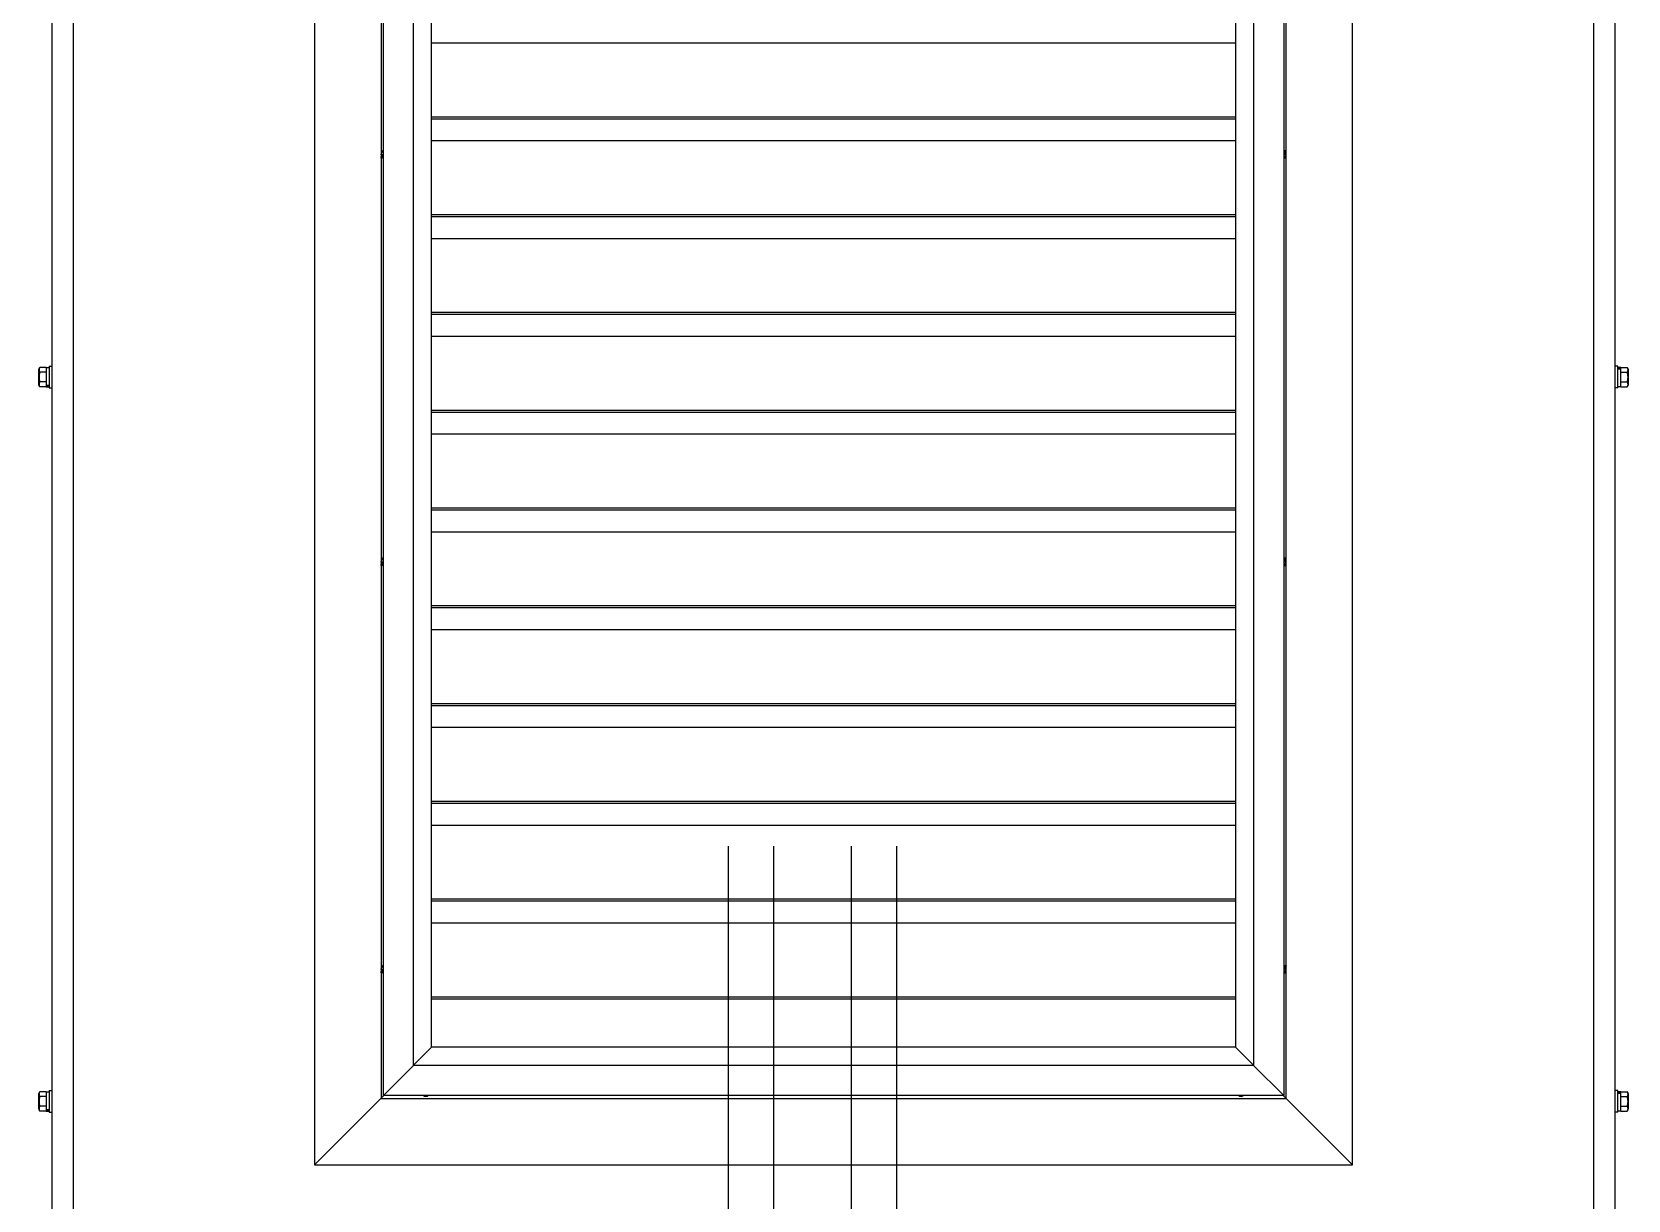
# Model space of a CAD drawing. Extents: x 61367 to 140945, y -1257 to 25588.
# Drawn here: x 93219 to 94101, y 14176 to 14821 of the extents above; entities that cross this region are included whole.
import ezdxf

# ---------------------------------------------------------------- set-up
doc = ezdxf.new("R2010")
doc.units = 0
doc.header["$MEASUREMENT"] = 0
doc.layers.get('0').update_dxf_attribs({"linetype": 'CONTINUOUS'})
for name, color, linetype in [('2401-00300-M6-16HWMC_0', 7, 'CONTINUOUS'), ('2401-00695-M4-16ST_0', 7, 'CONTINUOUS'), ('4212-62832_1_0', 7, 'CONTINUOUS'), ('4212-73755_1_0', 7, 'CONTINUOUS'), ('WATER-PROOF-INNER-DOWN_0', 7, 'CONTINUOUS'), ('WATER-PROOF-INNER-SIDE_0', 7, 'CONTINUOUS'), ('WATER-PROOF-INNER_0', 7, 'CONTINUOUS'), ('WATER-PROOF-OUTER-DOWN_0', 7, 'CONTINUOUS'), ('WATER-PROOF-OUTER-SIDE_0', 7, 'CONTINUOUS')]:
    doc.layers.add(name, color=color, linetype=linetype)

# ---------------------------------------------------------------- blocks, each defined once
blk = doc.blocks.new('RYHTHYT')
at = {"layer": '2401-00300-M6-16HWMC_0', "color": 7, "linetype": 'Continuous'}
for p, q in [((-33466.09, -69067.52), (-33466.09, -69058.81)), ((-33462.09, -69057.81), (-33465.57, -69057.81)), ((-33462.09, -69060.49), (-33465.57, -69060.49)), ((-33462.09, -69057.79), (-33462.09, -69068.54)), ((-33462.09, -69057.79), (-33460.44, -69057.79)), ((-33460.44, -69057.16), (-33460.44, -69069.16)), ((-33460.44, -69057.16), (-33458.99, -69057.16)), ((-32594.54, -69057.16), (-32595.99, -69057.16)), ((-32594.54, -69069.16), (-32594.54, -69057.16)), ((-32592.89, -69057.79), (-32594.54, -69057.79)), ((-32592.89, -69058.22), (-32594.54, -69058.22)), ((-32592.89, -69058.71), (-32594.54, -69058.71)), ((-32592.89, -69068.54), (-32592.89, -69057.79)), ((-32592.89, -69057.81), (-32589.41, -69057.81)), ((-32592.89, -69060.49), (-32589.41, -69060.49)), ((-32588.89, -69058.81), (-32588.89, -69067.52)), ((-33462.09, -69065.84), (-33465.57, -69065.84)), ((-33462.09, -69068.52), (-33465.57, -69068.52)), ((-33462.09, -69067.61), (-33460.44, -69067.61)), ((-33462.09, -69068.11), (-33460.44, -69068.11)), ((-33462.09, -69068.54), (-33460.44, -69068.54)), ((-33460.44, -69069.16), (-33458.99, -69069.16)), ((-32594.54, -69069.16), (-32595.99, -69069.16)), ((-32592.89, -69068.54), (-32594.54, -69068.54)), ((-32592.89, -69065.84), (-32589.41, -69065.84)), ((-32592.89, -69068.52), (-32589.41, -69068.52)), ((-33466.09, -69467.52), (-33466.09, -69458.81)), ((-33462.09, -69457.81), (-33465.57, -69457.81)), ((-33462.09, -69460.49), (-33465.57, -69460.49)), ((-33462.09, -69465.84), (-33465.57, -69465.84)), ((-33462.09, -69457.79), (-33460.44, -69457.79)), ((-33462.09, -69457.79), (-33462.09, -69468.54)), ((-33460.44, -69457.16), (-33458.99, -69457.16)), ((-33460.44, -69457.16), (-33460.44, -69469.16)), ((-32594.54, -69457.16), (-32595.99, -69457.16)), ((-32594.54, -69469.16), (-32594.54, -69457.16)), ((-32592.89, -69457.79), (-32594.54, -69457.79)), ((-32592.89, -69458.22), (-32594.54, -69458.22)), ((-32592.89, -69458.71), (-32594.54, -69458.71)), ((-32592.89, -69468.54), (-32592.89, -69457.79)), ((-32592.89, -69457.81), (-32589.41, -69457.81)), ((-32592.89, -69460.49), (-32589.41, -69460.49)), ((-32592.89, -69465.84), (-32589.41, -69465.84)), ((-32588.89, -69458.81), (-32588.89, -69467.52)), ((-33462.09, -69468.52), (-33465.57, -69468.52)), ((-33462.09, -69467.61), (-33460.44, -69467.61)), ((-33462.09, -69468.11), (-33460.44, -69468.11)), ((-33462.09, -69468.54), (-33460.44, -69468.54)), ((-33460.44, -69469.16), (-33458.99, -69469.16)), ((-32594.54, -69469.16), (-32595.99, -69469.16)), ((-32592.89, -69468.54), (-32594.54, -69468.54)), ((-32592.89, -69468.52), (-32589.41, -69468.52))]:
    blk.add_line(p, q, dxfattribs=at)
for centre, start, end in [((-33464.87, -69058.81), 124.94801, 180), ((-32590.11, -69058.81), 0, 55.05199), ((-33464.87, -69067.52), 180, 235.05199), ((-32590.11, -69067.52), 304.94801, 0), ((-33464.87, -69458.81), 124.94801, 180), ((-32590.11, -69458.81), 0, 55.05199), ((-33464.87, -69467.52), 180, 235.05199), ((-32590.11, -69467.52), 304.94801, 0)]:
    blk.add_arc(centre, 1.22, start, end, dxfattribs=at)
for points, knots in [([(-33465.57, -69057.81), (-33465.68, -69057.89), (-33465.87, -69058.09), (-33466.04, -69058.56), (-33466.06, -69059.15), (-33466.04, -69059.73), (-33465.87, -69060.21), (-33465.68, -69060.41), (-33465.57, -69060.49)], [0, 0, 0, 0, 0.14349, 0.266269, 0.5, 0.733731, 0.856508, 1, 1, 1, 1]), ([(-33465.57, -69060.49), (-33465.83, -69060.86), (-33466.03, -69061.8), (-33466.06, -69063.16), (-33466.03, -69064.53), (-33465.83, -69065.47), (-33465.57, -69065.84)], [0, 0, 0, 0, 0.248888, 0.499999, 0.75111, 1, 1, 1, 1]), ([(-32589.41, -69060.49), (-32589.29, -69060.41), (-32589.11, -69060.21), (-32588.94, -69059.73), (-32588.91, -69059.15), (-32588.94, -69058.56), (-32589.11, -69058.09), (-32589.29, -69057.89), (-32589.41, -69057.81)], [0, 0, 0, 0, 0.143491, 0.266268, 0.499999, 0.733731, 0.856509, 1, 1, 1, 1]), ([(-32589.41, -69065.84), (-32589.14, -69065.47), (-32588.94, -69064.53), (-32588.91, -69063.16), (-32588.94, -69061.8), (-32589.14, -69060.86), (-32589.41, -69060.49)], [0, 0, 0, 0, 0.248888, 0.499999, 0.75111, 1, 1, 1, 1]), ([(-33465.57, -69065.84), (-33465.68, -69065.92), (-33465.87, -69066.12), (-33466.04, -69066.59), (-33466.06, -69067.18), (-33466.04, -69067.77), (-33465.87, -69068.24), (-33465.68, -69068.44), (-33465.57, -69068.52)], [0, 0, 0, 0, 0.143491, 0.266268, 0.499999, 0.733731, 0.856509, 1, 1, 1, 1]), ([(-32589.41, -69068.52), (-32589.29, -69068.44), (-32589.11, -69068.24), (-32588.94, -69067.77), (-32588.91, -69067.18), (-32588.94, -69066.59), (-32589.11, -69066.12), (-32589.29, -69065.92), (-32589.41, -69065.84)], [0, 0, 0, 0, 0.14349, 0.266269, 0.5, 0.733731, 0.856508, 1, 1, 1, 1]), ([(-33465.57, -69457.81), (-33465.68, -69457.89), (-33465.87, -69458.09), (-33466.04, -69458.56), (-33466.06, -69459.15), (-33466.04, -69459.73), (-33465.87, -69460.21), (-33465.68, -69460.41), (-33465.57, -69460.49)], [0, 0, 0, 0, 0.14349, 0.266269, 0.5, 0.733731, 0.856508, 1, 1, 1, 1]), ([(-33465.57, -69460.49), (-33465.83, -69460.86), (-33466.03, -69461.8), (-33466.06, -69463.16), (-33466.03, -69464.53), (-33465.83, -69465.47), (-33465.57, -69465.84)], [0, 0, 0, 0, 0.248888, 0.499999, 0.75111, 1, 1, 1, 1]), ([(-33465.57, -69465.84), (-33465.68, -69465.92), (-33465.87, -69466.12), (-33466.04, -69466.59), (-33466.06, -69467.18), (-33466.04, -69467.77), (-33465.87, -69468.24), (-33465.68, -69468.44), (-33465.57, -69468.52)], [0, 0, 0, 0, 0.143491, 0.266268, 0.499999, 0.733731, 0.856509, 1, 1, 1, 1]), ([(-32589.41, -69460.49), (-32589.29, -69460.41), (-32589.11, -69460.21), (-32588.94, -69459.73), (-32588.91, -69459.15), (-32588.94, -69458.56), (-32589.11, -69458.09), (-32589.29, -69457.89), (-32589.41, -69457.81)], [0, 0, 0, 0, 0.143491, 0.266268, 0.499999, 0.733731, 0.856509, 1, 1, 1, 1]), ([(-32589.41, -69465.84), (-32589.14, -69465.47), (-32588.94, -69464.53), (-32588.91, -69463.16), (-32588.94, -69461.8), (-32589.14, -69460.86), (-32589.41, -69460.49)], [0, 0, 0, 0, 0.248888, 0.499999, 0.75111, 1, 1, 1, 1]), ([(-32589.41, -69468.52), (-32589.29, -69468.44), (-32589.11, -69468.24), (-32588.94, -69467.77), (-32588.91, -69467.18), (-32588.94, -69466.59), (-32589.11, -69466.12), (-32589.29, -69465.92), (-32589.41, -69465.84)], [0, 0, 0, 0, 0.14349, 0.266269, 0.5, 0.733731, 0.856508, 1, 1, 1, 1])]:
    blk.add_open_spline(points, degree=3, knots=knots, dxfattribs=at)
at = {"layer": '2401-00695-M4-16ST_0', "color": 7, "linetype": 'Continuous'}
for p, q in [((-33276.69, -68938.4), (-33276.69, -68938.52)), ((-33276.62, -68940.46), (-33276.62, -68942.13)), ((-32778.35, -68939.87), (-32778.35, -68938.2)), ((-32778.29, -68941.74), (-32778.29, -68941.99)), ((-33276.69, -69163.4), (-33276.69, -69163.52)), ((-33276.62, -69165.46), (-33276.62, -69167.13)), ((-32778.35, -69164.87), (-32778.35, -69163.2)), ((-32778.29, -69166.74), (-32778.29, -69166.99)), ((-33276.69, -69388.4), (-33276.69, -69388.52)), ((-33276.62, -69390.46), (-33276.62, -69392.13)), ((-32778.35, -69389.87), (-32778.35, -69388.2)), ((-32778.29, -69391.74), (-32778.29, -69391.99)), ((-33252.79, -69459.96), (-33252.79, -69460.21)), ((-33252.12, -69459.86), (-33252.12, -69460.35)), ((-32802.79, -69459.96), (-32802.79, -69460.21)), ((-32802.12, -69459.86), (-32802.12, -69460.35))]:
    blk.add_line(p, q, dxfattribs=at)
for centre in [(-33276.99, -68940.16), (-32777.99, -68940.16), (-33276.99, -69165.16), (-32777.99, -69165.16), (-33276.99, -69390.16), (-32777.99, -69390.16)]:
    blk.add_circle(centre, 0.2, dxfattribs=at)
for centre, start, end in [((-33276.99, -68940.16), 59.87498, 98.63478), ((-33276.99, -68940.16), 261.34018, 300.004), ((-32777.99, -68940.16), 81.34334, 120.00776), ((-32777.99, -68940.16), 239.86526, 278.63487), ((-33276.99, -69165.16), 59.87498, 98.63478), ((-32777.99, -69165.16), 81.34334, 120.00776), ((-33276.99, -69165.16), 261.34018, 300.004), ((-32777.99, -69165.16), 239.86526, 278.63487), ((-33276.99, -69390.16), 59.87498, 98.63478), ((-33276.99, -69390.16), 261.34018, 300.004), ((-32777.99, -69390.16), 81.34334, 120.00776), ((-32777.99, -69390.16), 239.86526, 278.63487), ((-33252.49, -69458.38), 228.10109, 309.19497), ((-32802.49, -69458.38), 228.10109, 309.19497)]:
    blk.add_arc(centre, 2, start, end, dxfattribs=at)
for points, knots in [([(-33276.99, -68939.35), (-33277, -68939.38), (-33277.09, -68939.54), (-33277.19, -68939.69), (-33277.29, -68939.8)], [0, 0, 0, 0, 0.201768, 1, 1, 1, 1]), ([(-33277.29, -68941.74), (-33277.28, -68941.69), (-33277.21, -68941.42), (-33277.09, -68941.17), (-33276.99, -68940.97)], [0, 0, 0, 0, 0.194813, 1, 1, 1, 1]), ([(-33277.06, -68942.16), (-33277.11, -68942.16), (-33277.22, -68942.13), (-33277.28, -68942.04), (-33277.29, -68941.99)], [0, 0, 0, 0, 0.518556, 1, 1, 1, 1]), ([(-33276.69, -68938.52), (-33276.7, -68938.64), (-33276.78, -68938.93), (-33276.91, -68939.2), (-33276.99, -68939.35)], [0, 0, 0, 0, 0.414722, 1, 1, 1, 1]), ([(-33276.99, -68940.97), (-33276.97, -68940.94), (-33276.86, -68940.76), (-33276.74, -68940.58), (-33276.62, -68940.46)], [0, 0, 0, 0, 0.192336, 1, 1, 1, 1]), ([(-33276.93, -68938.17), (-33276.87, -68938.17), (-33276.74, -68938.21), (-33276.69, -68938.34), (-33276.69, -68938.4)], [0, 0, 0, 0, 0.502949, 1, 1, 1, 1]), ([(-33276.62, -68940.46), (-33276.56, -68940.49), (-33276.34, -68940.58), (-33276.13, -68940.69), (-33275.99, -68940.78)], [0, 0, 0, 0, 0.280836, 1, 1, 1, 1]), ([(-32778.99, -68939.54), (-32778.94, -68939.57), (-32778.74, -68939.7), (-32778.52, -68939.8), (-32778.35, -68939.87)], [0, 0, 0, 0, 0.220892, 1, 1, 1, 1]), ([(-32777.99, -68939.35), (-32778.01, -68939.38), (-32778.11, -68939.57), (-32778.23, -68939.75), (-32778.35, -68939.87)], [0, 0, 0, 0, 0.192322, 1, 1, 1, 1]), ([(-32778.29, -68941.74), (-32778.28, -68941.69), (-32778.21, -68941.42), (-32778.09, -68941.17), (-32777.99, -68940.97)], [0, 0, 0, 0, 0.194813, 1, 1, 1, 1]), ([(-32778.06, -68942.16), (-32778.11, -68942.16), (-32778.22, -68942.13), (-32778.28, -68942.04), (-32778.29, -68941.99)], [0, 0, 0, 0, 0.518556, 1, 1, 1, 1]), ([(-32777.69, -68938.52), (-32777.7, -68938.64), (-32777.78, -68938.93), (-32777.91, -68939.2), (-32777.99, -68939.35)], [0, 0, 0, 0, 0.414722, 1, 1, 1, 1]), ([(-32777.99, -68940.97), (-32777.97, -68940.94), (-32777.88, -68940.79), (-32777.78, -68940.64), (-32777.69, -68940.53)], [0, 0, 0, 0, 0.201734, 1, 1, 1, 1]), ([(-32777.93, -68938.17), (-32777.87, -68938.17), (-32777.74, -68938.21), (-32777.69, -68938.34), (-32777.69, -68938.4)], [0, 0, 0, 0, 0.502949, 1, 1, 1, 1]), ([(-33276.99, -69164.35), (-33277, -69164.38), (-33277.09, -69164.54), (-33277.19, -69164.69), (-33277.29, -69164.8)], [0, 0, 0, 0, 0.201768, 1, 1, 1, 1]), ([(-33277.29, -69166.74), (-33277.28, -69166.69), (-33277.21, -69166.42), (-33277.09, -69166.17), (-33276.99, -69165.97)], [0, 0, 0, 0, 0.194813, 1, 1, 1, 1]), ([(-33276.69, -69163.52), (-33276.7, -69163.64), (-33276.78, -69163.93), (-33276.91, -69164.2), (-33276.99, -69164.35)], [0, 0, 0, 0, 0.414722, 1, 1, 1, 1]), ([(-33276.99, -69165.97), (-33276.97, -69165.94), (-33276.86, -69165.76), (-33276.74, -69165.58), (-33276.62, -69165.46)], [0, 0, 0, 0, 0.192336, 1, 1, 1, 1]), ([(-33276.93, -69163.17), (-33276.87, -69163.17), (-33276.74, -69163.21), (-33276.69, -69163.34), (-33276.69, -69163.4)], [0, 0, 0, 0, 0.502949, 1, 1, 1, 1]), ([(-33276.62, -69165.46), (-33276.56, -69165.49), (-33276.34, -69165.58), (-33276.13, -69165.69), (-33275.99, -69165.78)], [0, 0, 0, 0, 0.280836, 1, 1, 1, 1]), ([(-32778.99, -69164.54), (-32778.94, -69164.57), (-32778.74, -69164.7), (-32778.52, -69164.8), (-32778.35, -69164.87)], [0, 0, 0, 0, 0.220892, 1, 1, 1, 1]), ([(-32777.99, -69164.35), (-32778.01, -69164.38), (-32778.11, -69164.57), (-32778.23, -69164.75), (-32778.35, -69164.87)], [0, 0, 0, 0, 0.192322, 1, 1, 1, 1]), ([(-32778.29, -69166.74), (-32778.28, -69166.69), (-32778.21, -69166.42), (-32778.09, -69166.17), (-32777.99, -69165.97)], [0, 0, 0, 0, 0.194813, 1, 1, 1, 1]), ([(-32777.69, -69163.52), (-32777.7, -69163.64), (-32777.78, -69163.93), (-32777.91, -69164.2), (-32777.99, -69164.35)], [0, 0, 0, 0, 0.414722, 1, 1, 1, 1]), ([(-32777.99, -69165.97), (-32777.97, -69165.94), (-32777.88, -69165.79), (-32777.78, -69165.64), (-32777.69, -69165.53)], [0, 0, 0, 0, 0.201734, 1, 1, 1, 1]), ([(-32777.93, -69163.17), (-32777.87, -69163.17), (-32777.74, -69163.21), (-32777.69, -69163.34), (-32777.69, -69163.4)], [0, 0, 0, 0, 0.502949, 1, 1, 1, 1]), ([(-33277.06, -69167.16), (-33277.11, -69167.16), (-33277.22, -69167.13), (-33277.28, -69167.04), (-33277.29, -69166.99)], [0, 0, 0, 0, 0.518556, 1, 1, 1, 1]), ([(-32778.06, -69167.16), (-32778.11, -69167.16), (-32778.22, -69167.13), (-32778.28, -69167.04), (-32778.29, -69166.99)], [0, 0, 0, 0, 0.518556, 1, 1, 1, 1]), ([(-33276.99, -69389.35), (-33277, -69389.38), (-33277.09, -69389.54), (-33277.19, -69389.69), (-33277.29, -69389.8)], [0, 0, 0, 0, 0.201768, 1, 1, 1, 1]), ([(-33277.29, -69391.74), (-33277.28, -69391.69), (-33277.21, -69391.42), (-33277.09, -69391.17), (-33276.99, -69390.97)], [0, 0, 0, 0, 0.194813, 1, 1, 1, 1]), ([(-33277.06, -69392.16), (-33277.11, -69392.16), (-33277.22, -69392.13), (-33277.28, -69392.04), (-33277.29, -69391.99)], [0, 0, 0, 0, 0.518556, 1, 1, 1, 1]), ([(-33276.69, -69388.52), (-33276.7, -69388.64), (-33276.78, -69388.93), (-33276.91, -69389.2), (-33276.99, -69389.35)], [0, 0, 0, 0, 0.414722, 1, 1, 1, 1]), ([(-33276.99, -69390.97), (-33276.97, -69390.94), (-33276.86, -69390.76), (-33276.74, -69390.58), (-33276.62, -69390.46)], [0, 0, 0, 0, 0.192336, 1, 1, 1, 1]), ([(-33276.93, -69388.17), (-33276.87, -69388.17), (-33276.74, -69388.21), (-33276.69, -69388.34), (-33276.69, -69388.4)], [0, 0, 0, 0, 0.502949, 1, 1, 1, 1]), ([(-33276.62, -69390.46), (-33276.56, -69390.49), (-33276.34, -69390.58), (-33276.13, -69390.69), (-33275.99, -69390.78)], [0, 0, 0, 0, 0.280836, 1, 1, 1, 1]), ([(-32778.99, -69389.54), (-32778.94, -69389.57), (-32778.74, -69389.7), (-32778.52, -69389.8), (-32778.35, -69389.87)], [0, 0, 0, 0, 0.220892, 1, 1, 1, 1]), ([(-32777.99, -69389.35), (-32778.01, -69389.38), (-32778.11, -69389.57), (-32778.23, -69389.75), (-32778.35, -69389.87)], [0, 0, 0, 0, 0.192322, 1, 1, 1, 1]), ([(-32778.29, -69391.74), (-32778.28, -69391.69), (-32778.21, -69391.42), (-32778.09, -69391.17), (-32777.99, -69390.97)], [0, 0, 0, 0, 0.194813, 1, 1, 1, 1]), ([(-32778.06, -69392.16), (-32778.11, -69392.16), (-32778.22, -69392.13), (-32778.28, -69392.04), (-32778.29, -69391.99)], [0, 0, 0, 0, 0.518556, 1, 1, 1, 1]), ([(-32777.69, -69388.52), (-32777.7, -69388.64), (-32777.78, -69388.93), (-32777.91, -69389.2), (-32777.99, -69389.35)], [0, 0, 0, 0, 0.414722, 1, 1, 1, 1]), ([(-32777.99, -69390.97), (-32777.97, -69390.94), (-32777.88, -69390.79), (-32777.78, -69390.64), (-32777.69, -69390.53)], [0, 0, 0, 0, 0.201734, 1, 1, 1, 1]), ([(-32777.93, -69388.17), (-32777.87, -69388.17), (-32777.74, -69388.21), (-32777.69, -69388.34), (-32777.69, -69388.4)], [0, 0, 0, 0, 0.502949, 1, 1, 1, 1]), ([(-33252.56, -69460.38), (-33252.61, -69460.38), (-33252.72, -69460.35), (-33252.78, -69460.25), (-33252.79, -69460.21)], [0, 0, 0, 0, 0.518556, 1, 1, 1, 1]), ([(-32802.56, -69460.38), (-32802.61, -69460.38), (-32802.72, -69460.35), (-32802.78, -69460.25), (-32802.79, -69460.21)], [0, 0, 0, 0, 0.518556, 1, 1, 1, 1])]:
    blk.add_open_spline(points, degree=3, knots=knots, dxfattribs=at)
for points in [[(-33252.79, -69459.96), (-33252.78, -69459.93), (-33252.78, -69459.9), (-33252.77, -69459.87)], [(-32802.79, -69459.96), (-32802.78, -69459.93), (-32802.78, -69459.9), (-32802.77, -69459.87)]]:
    blk.add_open_spline(points, degree=3, dxfattribs=at)
at = {"layer": '4212-62832_1_0', "color": 7, "linetype": 'Continuous'}
for p, q in [((-33446.99, -69588.16), (-33446.99, -67513.16)), ((-32607.99, -67513.16), (-32607.99, -69588.16))]:
    blk.add_line(p, q, dxfattribs=at)
at = {"layer": '4212-73755_1_0', "color": 7, "linetype": 'Continuous'}
for p, q in [((-33458.99, -68537.16), (-33458.99, -69588.66)), ((-32595.99, -69588.66), (-32595.99, -68537.16))]:
    blk.add_line(p, q, dxfattribs=at)
at = {"layer": 'WATER-PROOF-INNER-DOWN_0', "color": 7, "linetype": 'Continuous'}
for p, q in [((-33259.29, -69443.16), (-33249.39, -69433.26)), ((-32805.59, -69433.26), (-33249.39, -69433.26)), ((-32805.59, -69433.26), (-32795.69, -69443.16)), ((-33275.99, -69459.86), (-33259.39, -69443.26)), ((-32795.59, -69443.26), (-33259.39, -69443.26)), ((-32795.59, -69443.26), (-32778.99, -69459.86)), ((-32778.99, -69459.86), (-33275.99, -69459.86))]:
    blk.add_line(p, q, dxfattribs=at)
at = {"layer": 'WATER-PROOF-INNER-SIDE_0', "color": 7, "linetype": 'Continuous'}
for p, q in [((-33275.99, -69459.86), (-33275.99, -68643.86)), ((-32778.99, -68643.86), (-32778.99, -69459.86)), ((-33259.39, -69443.26), (-33259.39, -68660.46)), ((-32795.59, -68660.46), (-32795.59, -69443.26)), ((-33249.39, -69433.26), (-33249.39, -68670.47)), ((-32805.59, -68670.47), (-32805.59, -69433.26)), ((-33259.34, -69443.22), (-33249.39, -69433.26)), ((-32805.59, -69433.26), (-32795.63, -69443.22)), ((-33275.99, -69459.86), (-33259.39, -69443.26)), ((-32795.59, -69443.26), (-32778.99, -69459.86))]:
    blk.add_line(p, q, dxfattribs=at)
at = {"layer": 'WATER-PROOF-INNER_0', "color": 7, "linetype": 'Continuous'}
for p, q in [((-33249.39, -68878.55), (-32805.59, -68878.55)), ((-33249.39, -68919.35), (-32805.59, -68919.35)), ((-33249.39, -68920.46), (-32805.59, -68920.46)), ((-33249.39, -68932.55), (-32805.59, -68932.55)), ((-33249.39, -68973.35), (-32805.59, -68973.35)), ((-33249.39, -68974.46), (-32805.59, -68974.46)), ((-33249.39, -68986.55), (-32805.59, -68986.55)), ((-33249.39, -69027.35), (-32805.59, -69027.35)), ((-33249.39, -69028.46), (-32805.59, -69028.46)), ((-33249.39, -69040.55), (-32805.59, -69040.55)), ((-33249.39, -69081.35), (-32805.59, -69081.35)), ((-33249.39, -69082.46), (-32805.59, -69082.46)), ((-33249.39, -69094.55), (-32805.59, -69094.55)), ((-33249.39, -69135.35), (-32805.59, -69135.35)), ((-33249.39, -69136.46), (-32805.59, -69136.46)), ((-33249.39, -69148.55), (-32805.59, -69148.55)), ((-33249.39, -69189.35), (-32805.59, -69189.35)), ((-33249.39, -69190.46), (-32805.59, -69190.46)), ((-33249.39, -69202.55), (-32805.59, -69202.55)), ((-33249.39, -69243.35), (-32805.59, -69243.35)), ((-33249.39, -69244.46), (-32805.59, -69244.46)), ((-33249.39, -69256.55), (-32805.59, -69256.55)), ((-33249.39, -69297.35), (-32805.59, -69297.35)), ((-33249.39, -69298.46), (-32805.59, -69298.46)), ((-33249.39, -69310.55), (-32805.59, -69310.55)), ((-33249.39, -69351.35), (-32805.59, -69351.35)), ((-33249.39, -69352.46), (-32805.59, -69352.46)), ((-33249.39, -69364.55), (-32805.59, -69364.55)), ((-33249.39, -69405.35), (-32805.59, -69405.35)), ((-33249.39, -69406.46), (-32805.59, -69406.46))]:
    blk.add_line(p, q, dxfattribs=at)
at = {"layer": 'WATER-PROOF-OUTER-DOWN_0', "color": 7, "linetype": 'Continuous'}
for p, q in [((-33275.69, -69459.86), (-33313.99, -69498.16)), ((-33277.29, -69461.46), (-32777.69, -69461.46)), ((-32779.29, -69459.86), (-32740.99, -69498.16)), ((-33313.99, -69498.16), (-32740.99, -69498.16))]:
    blk.add_line(p, q, dxfattribs=at)
at = {"layer": 'WATER-PROOF-OUTER-SIDE_0', "color": 7, "linetype": 'Continuous'}
for p, q in [((-33313.99, -68604.16), (-33313.99, -69498.16)), ((-32740.99, -69498.16), (-32740.99, -68604.16)), ((-33277.29, -68640.86), (-33277.29, -69461.46)), ((-32777.69, -69461.46), (-32777.69, -68640.86)), ((-33275.69, -69459.86), (-33313.99, -69498.16)), ((-32779.29, -69459.86), (-32740.99, -69498.16))]:
    blk.add_line(p, q, dxfattribs=at)

msp = doc.modelspace()

# ---------------------------------------------------------------- linework, layer by layer
at = {"color": 2}
for points in [[(93696.692, 14371.442), (93696.692, 13831.442, -0.4142136), (93646.692, 13781.442), (91064.952, 13781.442, -0.4142136), (91014.952, 13831.442), (91014.952, 14463.439)], [(93671.692, 14371.442), (93671.692, 13831.442, -0.4142136), (93646.692, 13806.442), (91064.952, 13806.442, -0.4142136), (91039.952, 13831.442), (91039.952, 14463.439)], [(93628.692, 14371.442), (93628.692, 13861.442, -0.4142136), (93578.692, 13811.442), (91097.952, 13811.442, -0.4142136), (91047.952, 13861.442), (91047.952, 14463.439)], [(93603.692, 14371.442), (93603.692, 13861.442, -0.4142136), (93578.692, 13836.442), (91097.952, 13836.442, -0.4142136), (91072.952, 13861.442), (91072.952, 14463.439)]]:
    msp.add_lwpolyline(points, format="xyb", dxfattribs=at)

# ---------------------------------------------------------------- block references
at = {"lineweight": -3}
msp.add_blockref('RYHTHYT', (126689.399, 83693.606), dxfattribs=at)

doc.saveas('drawing.dxf')
